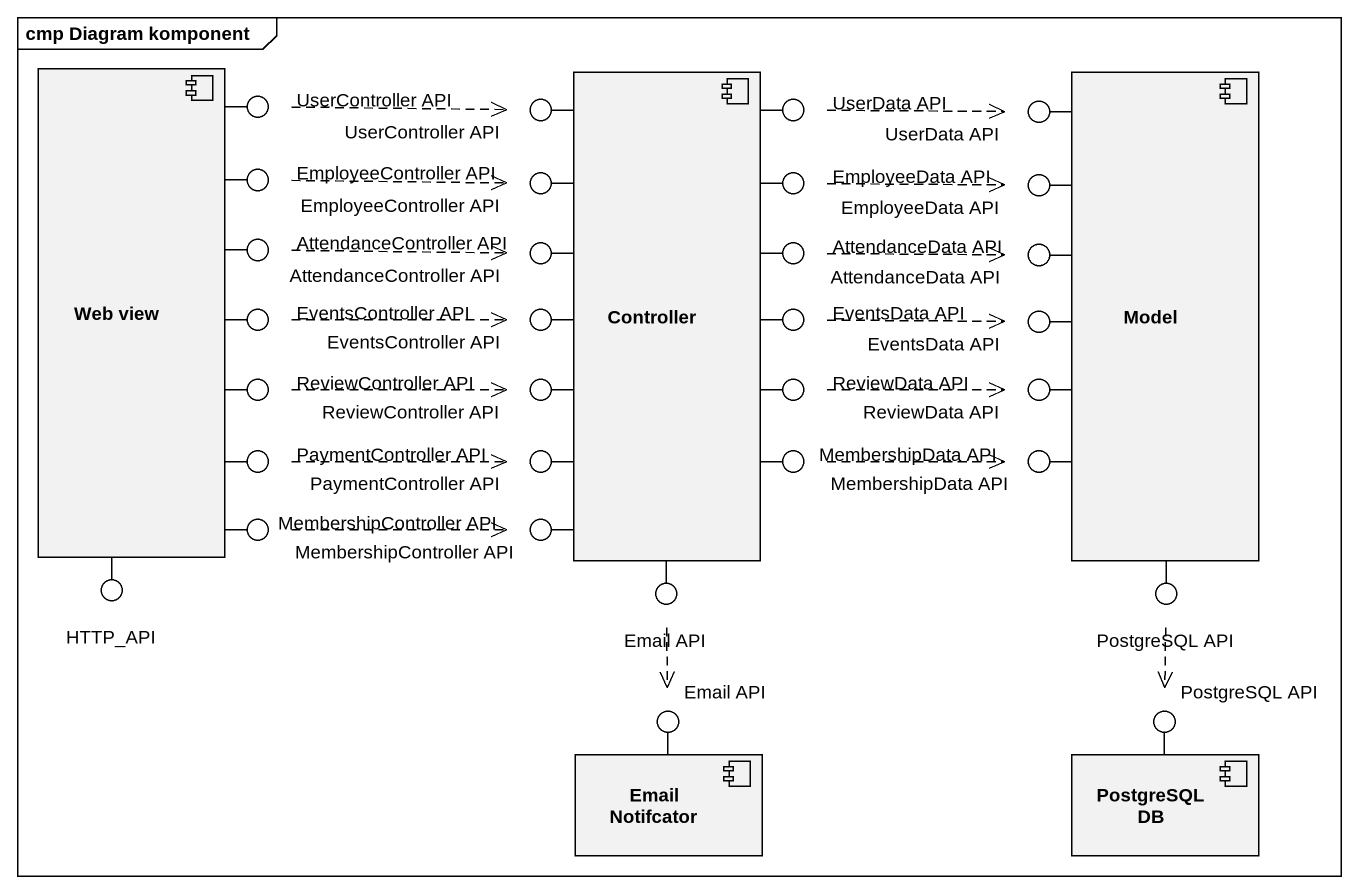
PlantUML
@startuml
mainframe cmp Diagram komponent
component "Web view" as Web_view
component Controller
component Model
() "UserController API" as UserController_API
() "UserController API" as UserController_API_2
() "UserData API" as UserData_API
() "UserData API" as UserData_API_2
() "EmployeeController API" as EmployeeController_API
() "EmployeeController API" as EmployeeController_API_2
() "EmployeeData API" as EmployeeData_API
() "EmployeeData API" as EmployeeData_API_2
() "AttendanceController API" as AttendanceController_API
() "AttendanceController API" as AttendanceController_API_2
() "AttendanceData API" as AttendanceData_API
() "AttendanceData API" as AttendanceData_API_2
() "EventsController API" as EventsController_API
() "ReviewController API" as ReviewController_API
() "EventsController API" as EventsController_API_2
() "ReviewController API" as ReviewController_API_2
() "EventsData API" as EventsData_API
() "ReviewData API" as ReviewData_API
() "EventsData API" as EventsData_API_2
() "ReviewData API" as ReviewData_API_2
() "PaymentController API" as PaymentController_API
() "PaymentController API" as PaymentController_API_2
() "MembershipData API" as MembershipData_API
() "MembershipData API" as MembershipData_API_2
() "MembershipController API" as MembershipController_API
() "MembershipController API" as MembershipController_API_2
() HTTP_API
() "Email API" as Email_API
() "PostgreSQL API" as PostgreSQL_API
component "Email Notifcator" as Email_Notifcator
() "Email API" as Email_API_2
component "PostgreSQL DB" as PostgreSQL_DB
() "PostgreSQL API" as PostgreSQL_API_2
Web_view -up- UserController_API
Controller -up- UserController_API_2
Controller -up- UserData_API
Model -up- UserData_API_2
Web_view -up- EmployeeController_API
Controller -up- EmployeeController_API_2
Controller -up- EmployeeData_API
Model -up- EmployeeData_API_2
Web_view -right- AttendanceController_API
Controller -left- AttendanceController_API_2
Controller -right- AttendanceData_API
Model -left- AttendanceData_API_2
Web_view -right- EventsController_API
Web_view -- ReviewController_API
Controller -left- EventsController_API_2
Controller -left- ReviewController_API_2
Controller -right- EventsData_API
Controller -right- ReviewData_API
Model -left- EventsData_API_2
Model -left- ReviewData_API_2
Web_view -- PaymentController_API
Controller -- PaymentController_API_2
Controller -- MembershipData_API
Model -- MembershipData_API_2
Web_view -- MembershipController_API
Controller -- MembershipController_API_2
Web_view -- HTTP_API
Controller -- Email_API
Model -- PostgreSQL_API
Email_Notifcator -up- Email_API_2
PostgreSQL_DB -up- PostgreSQL_API_2
UserController_API .right.> UserController_API_2
UserData_API .right.> UserData_API_2
EmployeeController_API .right.> EmployeeController_API_2
EmployeeData_API .right.> EmployeeData_API_2
AttendanceController_API .right.> AttendanceController_API_2
AttendanceData_API .right.> AttendanceData_API_2
EventsController_API .right.> EventsController_API_2
ReviewController_API .right.> ReviewController_API_2
EventsData_API .right.> EventsData_API_2
ReviewData_API .right.> ReviewData_API_2
PaymentController_API .right.> PaymentController_API_2
MembershipData_API .right.> MembershipData_API_2
MembershipController_API .right.> MembershipController_API_2
Email_API ..> Email_API_2
PostgreSQL_API ..> PostgreSQL_API_2
@enduml
